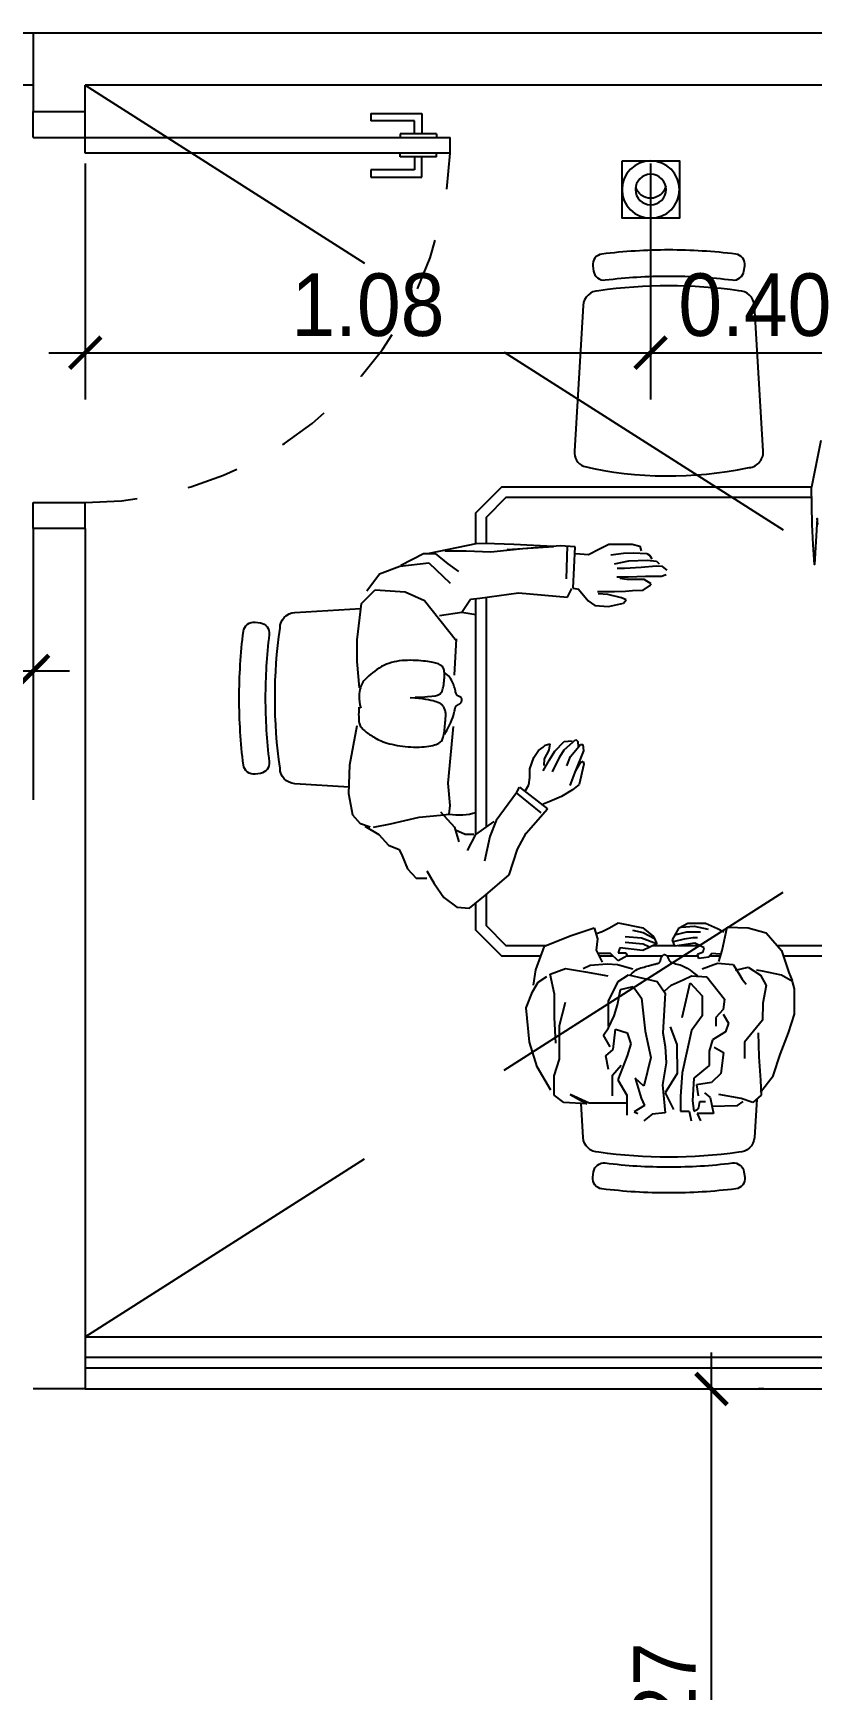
# Model space of a CAD drawing. Header units: millimetres. Extents: x 7034 to 7235, y -465 to -380.
# Drawn here: x 7133.904 to 7135.399, y -429.776 to -426.599 of the extents above; entities that cross this region are included whole.
import ezdxf

# ---------------------------------------------------------------- set-up
doc = ezdxf.new("R2010")
doc.units = ezdxf.units.MM
doc.header["$LTSCALE"] = 0.005
doc.linetypes.add('CONTINUO', pattern=[0])
doc.linetypes.add('DASHED', pattern=[19.05, 12.7, -6.35])
doc.layers.get('0').update_dxf_attribs({"linetype": 'CONTINUO'})
doc.layers.get('DEFPOINTS').update_dxf_attribs({"linetype": 'CONTINUO', "lineweight": 15})
for name, color, linetype in [('- COTAS', 12, 'Continuous'), ('0-LUMINOTEC-TETO', 170, 'Continuous'), ('252', 252, 'Continuous'), ('ARQ-PEITORIAL', 4, 'Continuous'), ('ARQ_ESQUADRIA', 5, 'Continuous'), ('ARQ_JANELAALTA', 150, 'DASHED'), ('ARQ_MOBILIARIO 1', 8, 'Continuous'), ('ARQ_MOBILIARIO 2', 252, 'Continuous'), ('JANELA', 10, 'Continuous')]:
    doc.layers.add(name, color=color, linetype=linetype)
doc.layers.add('0-LAYOUT', color=250, linetype='Continuous', lineweight=25)
doc.styles.add('ARQ', font='arial.ttf', dxfattribs={"width": 0.9})
doc.dimstyles.new('1-50', dxfattribs={"dimtxt": 0.12, "dimasz": 0.06, "dimexe": 0.09, "dimexo": 0.1, "dimgap": 0.03, "dimtad": 1, "dimzin": 0, "dimdsep": 46, "dimtxsty": 'ARQ', "dimblk": 'ARCHTICK', "dimcen": 0, "dimdle": 0.07, "dimclrd": 1, "dimclre": 1, "dimclrt": 7, "dimadec": 0, "dimazin": 0, "dimtm": 1e-09, "dimtfac": 1, "dimtofl": 0, "dimtmove": 2, "dimatfit": 3, "dimldrblk": 'ARCHTICK', "dimfxl": 1, "dimtolj": 1, "dimtzin": 0, "dimlwd": -1, "dimlwe": -1, "dimarcsym": 0})

# ---------------------------------------------------------------- blocks, each defined once
blk = doc.blocks.new('_ArchTick')
at = {"color": 0, "linetype": 'ByBlock', "const_width": 0.15}
blk.add_lwpolyline([(-0.5, -0.5), (0.5, 0.5)], dxfattribs=at)
blk = doc.blocks.new('*D276')
at = {"layer": '- COTAS', "color": 1, "transparency": 16777216}
for p, q in [((7135.2062, -430.5336), (7135.2062, -429.1286)), ((7135.3062, -429.1986), (7135.2962, -429.1986)), ((7135.3062, -430.4636), (7135.2962, -430.4636))]:
    blk.add_line(p, q, dxfattribs=at)
at = {"layer": 'DEFPOINTS', "color": 0, "transparency": 16777216}
for p in [(7135.2062, -429.1986), (7135.2062, -429.1986), (7135.2062, -430.4636)]:
    blk.add_point(p, dxfattribs=at)
at = {"layer": '- COTAS', "color": 1, "transparency": 16777216, "xscale": 0.06, "yscale": 0.06, "zscale": 0.06}
for p, rotation in [((7135.2062, -429.1986), 90), ((7135.2062, -430.4636), 270)]:
    blk.add_blockref('_ArchTick', p, dxfattribs=dict(at, rotation=rotation))
at = {"layer": '- COTAS', "color": 7, "transparency": 16777216, "insert": (7135.116, -429.8311), "char_height": 0.12, "attachment_point": 5, "rotation": 90, "style": 'ARQ'}
blk.add_mtext('\\A1;1.27', dxfattribs=at)
blk = doc.blocks.new('011291')
at = {"linetype": 'Continuous'}
for radius in [5.5, 2.93]:
    blk.add_circle((0, 0), radius, dxfattribs=at)
blk.add_arc((-0.02, -1.29), 2.96, 12.8011, 165.3823, dxfattribs=at)
blk = doc.blocks.new('DICROICA-QUADRADO')
blk.add_lwpolyline([(-0.055, -0.055), (0.055, -0.055), (0.055, 0.055), (-0.055, 0.055)], close=True)
at = {"xscale": 0.01, "yscale": 0.01, "zscale": 0.01}
blk.add_blockref('011291', (0, 0), dxfattribs=at)
blk = doc.blocks.new('*D283')
at = {"layer": '- COTAS', "color": 1, "transparency": 16777216}
for p, q in [((7134.0045, -426.8486), (7134.0045, -427.3015)), ((7135.0892, -426.8486), (7135.0892, -427.3015)), ((7133.9345, -427.2115), (7135.1592, -427.2115))]:
    blk.add_line(p, q, dxfattribs=at)
at = {"layer": 'DEFPOINTS', "color": 0, "transparency": 16777216}
for p in [(7134.0045, -426.7486), (7135.0892, -426.7486), (7135.0892, -427.2115)]:
    blk.add_point(p, dxfattribs=at)
at = {"layer": '- COTAS', "color": 1, "transparency": 16777216, "xscale": 0.06, "yscale": 0.06, "zscale": 0.06, "rotation": 180}
blk.add_blockref('_ArchTick', (7134.0045, -427.2115), dxfattribs=at)
at = {"layer": '- COTAS', "color": 1, "transparency": 16777216, "xscale": 0.06, "yscale": 0.06, "zscale": 0.06}
blk.add_blockref('_ArchTick', (7135.0892, -427.2115), dxfattribs=at)
at = {"layer": '- COTAS', "color": 7, "transparency": 16777216, "insert": (7134.5468, -427.1202), "char_height": 0.12, "attachment_point": 5, "style": 'ARQ'}
blk.add_mtext('\\A1;1.08', dxfattribs=at)
blk = doc.blocks.new('*D284')
at = {"layer": '- COTAS', "color": 1, "transparency": 16777216}
for p, q in [((7135.0892, -426.8486), (7135.0892, -427.3015)), ((7135.4895, -426.9986), (7135.4895, -427.3015)), ((7135.0192, -427.2115), (7135.5595, -427.2115))]:
    blk.add_line(p, q, dxfattribs=at)
at = {"layer": 'DEFPOINTS', "color": 0, "transparency": 16777216}
for p in [(7135.0892, -426.7486), (7135.4895, -426.8986), (7135.4895, -427.2115)]:
    blk.add_point(p, dxfattribs=at)
at = {"layer": '- COTAS', "color": 1, "transparency": 16777216, "xscale": 0.06, "yscale": 0.06, "zscale": 0.06, "rotation": 180}
blk.add_blockref('_ArchTick', (7135.0892, -427.2115), dxfattribs=at)
at = {"layer": '- COTAS', "color": 1, "transparency": 16777216, "xscale": 0.06, "yscale": 0.06, "zscale": 0.06}
blk.add_blockref('_ArchTick', (7135.4895, -427.2115), dxfattribs=at)
at = {"layer": '- COTAS', "color": 7, "transparency": 16777216, "insert": (7135.2893, -427.1202), "char_height": 0.12, "attachment_point": 5, "style": 'ARQ'}
blk.add_mtext('\\A1;0.40', dxfattribs=at)
blk = doc.blocks.new('*D306')
at = {"layer": '- COTAS', "color": 1, "transparency": 16777216}
for p, q in [((7133.4795, -427.6124), (7133.4795, -427.9116)), ((7133.9045, -427.6124), (7133.9045, -427.9116)), ((7133.4095, -427.8216), (7133.9745, -427.8216))]:
    blk.add_line(p, q, dxfattribs=at)
at = {"layer": 'DEFPOINTS', "color": 0, "transparency": 16777216}
for p in [(7133.4795, -427.5124), (7133.9045, -427.5124), (7133.9045, -427.8216)]:
    blk.add_point(p, dxfattribs=at)
at = {"layer": '- COTAS', "color": 1, "transparency": 16777216, "xscale": 0.06, "yscale": 0.06, "zscale": 0.06, "rotation": 180}
blk.add_blockref('_ArchTick', (7133.4795, -427.8216), dxfattribs=at)
at = {"layer": '- COTAS', "color": 1, "transparency": 16777216, "xscale": 0.06, "yscale": 0.06, "zscale": 0.06}
blk.add_blockref('_ArchTick', (7133.9045, -427.8216), dxfattribs=at)
at = {"layer": '- COTAS', "color": 7, "transparency": 16777216, "insert": (7133.692, -427.7303), "char_height": 0.12, "attachment_point": 5, "style": 'ARQ'}
blk.add_mtext('\\A1;0.43', dxfattribs=at)

msp = doc.modelspace()

# ---------------------------------------------------------------- linework, layer by layer
at = {"layer": '0-LAYOUT', "linetype": 'ByBlock'}
for points in [[(7135.1241, -427.0644, -0.030867), (7135.2461, -427.072, 0.408428), (7135.2684, -427.055), (7135.2698, -427.0451, 0.419966), (7135.2525, -427.0224, 0.030916), (7135.1241, -427.0144, 0.030916), (7134.9958, -427.0224, 0.419966), (7134.9785, -427.0451), (7134.9799, -427.055, 0.408428), (7135.0022, -427.072, -0.030867)], [(7134.9899, -427.0927, 0.399285), (7134.9599, -427.1211), (7134.943, -427.4005, 0.305593), (7134.9603, -427.4292, 0.109362), (7135.2753, -427.432, 0.429301), (7135.3053, -427.4005), (7135.2883, -427.1211, 0.399285), (7135.2584, -427.0927, 0.071734)], [(7134.3499, -427.8739, 0.030867), (7134.3575, -427.9959, -0.408428), (7134.3405, -428.0181), (7134.3306, -428.0195, -0.419966), (7134.3079, -428.0022, -0.030916), (7134.2999, -427.8739, -0.030916), (7134.3079, -427.7456, -0.419966), (7134.3306, -427.7283), (7134.3405, -427.7297, -0.408428), (7134.3575, -427.752, 0.030867)], [(7135.1241, -428.7728, 0.030867), (7135.2461, -428.7653, -0.408428), (7135.2684, -428.7823), (7135.2698, -428.7922, -0.419966), (7135.2525, -428.8149, -0.030916), (7135.1241, -428.8228, -0.030916), (7134.9958, -428.8149, -0.419966), (7134.9785, -428.7922), (7134.9799, -428.7823, -0.408428), (7135.0022, -428.7653, 0.030867)]]:
    msp.add_lwpolyline(points, format="xyb", close=True, dxfattribs=at)
for points in [[(7134.7541, -427.5782), (7134.7541, -427.5186), (7134.8041, -427.4686), (7135.3985, -427.4686)], [(7134.7743, -427.5778), (7134.7741, -427.5269), (7134.8124, -427.4886), (7135.3981, -427.4886)], [(7134.7541, -428.135), (7134.7541, -427.6831)], [(7134.7741, -428.121), (7134.7741, -427.6805)], [(7134.8873, -428.3486), (7134.8124, -428.3486), (7134.7741, -428.3103), (7134.7741, -428.2506)], [(7134.8785, -428.3686), (7134.8041, -428.3686), (7134.7541, -428.3186), (7134.7541, -428.2666)], [(7135.1355, -428.3486), (7135.0932, -428.3486)], [(7135.1838, -428.3486), (7135.1421, -428.3486)], [(7135.8877, -428.3486), (7135.3326, -428.3486)], [(7135.1116, -428.3686), (7135.0432, -428.3686)], [(7135.1803, -428.3686), (7135.1209, -428.3686)], [(7135.2234, -428.3686), (7135.2027, -428.3686)], [(7135.8716, -428.3686), (7135.344, -428.3686)]]:
    msp.add_lwpolyline(points, dxfattribs=at)
for points in [[(7134.5106, -428.0444), (7134.4066, -428.0381, -0.399285), (7134.3782, -428.0082, -0.071734), (7134.3782, -427.7397, -0.399285), (7134.4066, -427.7097), (7134.5334, -427.702)], [(7135.2928, -428.643), (7135.2883, -428.7161, -0.399285), (7135.2584, -428.7446, -0.071734), (7134.9899, -428.7446, -0.399285), (7134.9599, -428.7161), (7134.956, -428.6511)]]:
    msp.add_lwpolyline(points, format="xyb", dxfattribs=at)
at = {"layer": '252', "linetype": 'DASHED', "ltscale": 10}
for p, q in [((7134.0045, -429.0986), (7137.7745, -426.6986)), ((7134.0045, -426.6986), (7137.7745, -429.0986))]:
    msp.add_line(p, q, dxfattribs=at)
at = {"layer": 'ARQ-PEITORIAL'}
for p, q in [((7133.9045, -426.5986), (7133.9045, -426.7486)), ((7138.7345, -426.5986), (7133.9045, -426.5986)), ((7137.7745, -426.6986), (7134.0045, -426.6986)), ((7134.0045, -426.7486), (7134.0045, -426.6986)), ((7133.9045, -426.7486), (7134.0045, -426.7486)), ((7133.9045, -427.5486), (7133.9045, -428.0686)), ((7134.0045, -427.5486), (7133.9045, -427.5486)), ((7134.0045, -427.5486), (7134.0045, -429.1986)), ((7134.0045, -429.1986), (7133.9045, -429.1986))]:
    msp.add_line(p, q, dxfattribs=at)
at = {"layer": 'ARQ_ESQUADRIA'}
for p, q in [((7133.9045, -426.5986), (7133.8545, -426.5986)), ((7133.9045, -426.6986), (7133.8545, -426.6986)), ((7133.9045, -426.7986), (7133.9045, -426.7486)), ((7134.0045, -426.7986), (7134.0045, -426.7486)), ((7134.5525, -426.7526), (7134.6505, -426.7526)), ((7134.5525, -426.7526), (7134.5525, -426.7666)), ((7134.5665, -426.7666), (7134.5525, -426.7666)), ((7134.6365, -426.7666), (7134.5665, -426.7666)), ((7134.6365, -426.7916), (7134.6365, -426.7666)), ((7134.6505, -426.7526), (7134.6505, -426.7916)), ((7133.9045, -426.7986), (7134.0045, -426.7986)), ((7134.0045, -426.7986), (7134.7045, -426.7986)), ((7134.0045, -426.8286), (7134.0045, -426.7986)), ((7134.6785, -426.7916), (7134.6085, -426.7916)), ((7134.6085, -426.7916), (7134.6085, -426.7986)), ((7134.6785, -426.7916), (7134.6785, -426.7986)), ((7134.7045, -426.8286), (7134.7045, -426.7986)), ((7134.7045, -426.8286), (7134.0045, -426.8286)), ((7134.6085, -426.8356), (7134.6085, -426.8286)), ((7134.6785, -426.8356), (7134.6085, -426.8356)), ((7134.6365, -426.8356), (7134.6365, -426.8606)), ((7134.6505, -426.8746), (7134.6505, -426.8356)), ((7134.6785, -426.8356), (7134.6785, -426.8286)), ((7134.5525, -426.8606), (7134.5525, -426.8746)), ((7134.5665, -426.8606), (7134.5525, -426.8606)), ((7134.6365, -426.8606), (7134.5665, -426.8606)), ((7134.5525, -426.8746), (7134.6505, -426.8746)), ((7133.9045, -427.4986), (7134.0045, -427.4986)), ((7133.9045, -427.5486), (7133.9045, -427.4986)), ((7134.0045, -427.5486), (7134.0045, -427.4986)), ((7138.4245, -429.1386), (7134.0045, -429.1386)), ((7138.4245, -429.1586), (7134.0045, -429.1586))]:
    msp.add_line(p, q, dxfattribs=at)
at = {"layer": 'ARQ_JANELAALTA'}
msp.add_arc((7134.0045, -426.7979), 0.7007, 270, 357.4911, dxfattribs=at)
at = {"layer": 'ARQ_MOBILIARIO 1', "linetype": 'Continuous'}
msp.add_lwpolyline([(7135.0175, -428.3686), (7134.9904, -428.3686)], dxfattribs=at)
at = {"layer": 'ARQ_MOBILIARIO 2', "linetype": 'Continuous'}
for p, q in [((7135.3985, -427.4687), (7135.4165, -427.379)), ((7134.6103, -427.6187), (7134.6533, -427.5962)), ((7134.6533, -427.5962), (7134.6758, -427.5962)), ((7134.7542, -427.5782), (7134.6645, -427.5962)), ((7134.6758, -427.5962), (7134.7003, -427.6166)), ((7134.7354, -427.592), (7134.6943, -427.5921)), ((7134.7824, -427.5941), (7134.7354, -427.592)), ((7134.844, -427.5878), (7134.7824, -427.5941)), ((7134.9155, -427.5816), (7134.844, -427.5878)), ((7134.9443, -427.5836), (7134.9155, -427.5816)), ((7134.9281, -427.6451), (7134.93, -427.5816)), ((7134.9404, -427.6633), (7134.9443, -427.5836)), ((7134.9449, -427.5968), (7134.9699, -427.5983)), ((7134.9699, -427.5983), (7134.9926, -427.587)), ((7134.9926, -427.587), (7135.0091, -427.5786)), ((7135.0091, -427.5786), (7135.0537, -427.5786)), ((7135.0129, -427.599), (7135.0371, -427.596)), ((7135.0371, -427.596), (7135.056, -427.5952)), ((7135.0537, -427.5786), (7135.0688, -427.5824)), ((7135.056, -427.5952), (7135.0817, -427.5967)), ((7135.0688, -427.5824), (7135.0711, -427.5914)), ((7135.0817, -427.5967), (7135.087, -427.5998)), ((7134.5692, -427.6353), (7134.6083, -427.6208)), ((7134.6083, -427.6208), (7134.6636, -427.6145)), ((7134.6636, -427.6145), (7134.7046, -427.6536)), ((7134.7003, -427.6166), (7134.7209, -427.6311)), ((7135.0198, -427.6164), (7135.0477, -427.6103)), ((7135.0394, -427.6254), (7135.025, -427.6254)), ((7135.0711, -427.6232), (7135.0394, -427.6254)), ((7135.0477, -427.6103), (7135.0824, -427.6096)), ((7135.0999, -427.6209), (7135.0711, -427.6232)), ((7135.0824, -427.6096), (7135.1006, -427.6111)), ((7135.087, -427.5998), (7135.0915, -427.6065)), ((7135.1119, -427.6216), (7135.0999, -427.6209)), ((7135.1006, -427.6111), (7135.1058, -427.6164)), ((7135.121, -427.6284), (7135.1119, -427.6216)), ((7134.5447, -427.6682), (7134.5692, -427.6353)), ((7135.0243, -427.6413), (7135.0462, -427.6413)), ((7135.0439, -427.6466), (7135.0303, -427.6444)), ((7135.0621, -427.6466), (7135.0439, -427.6466)), ((7135.0462, -427.6413), (7135.0794, -427.6398)), ((7135.0772, -427.6466), (7135.0621, -427.6466)), ((7135.0749, -427.667), (7135.087, -427.6587)), ((7135.0901, -427.6548), (7135.0772, -427.6466)), ((7135.0794, -427.6398), (7135.1104, -427.6397)), ((7135.087, -427.6587), (7135.0901, -427.6548)), ((7135.1104, -427.6397), (7135.1194, -427.6368)), ((7134.5263, -427.7622), (7134.5345, -427.6927)), ((7134.5345, -427.6927), (7134.561, -427.6661)), ((7134.561, -427.6661), (7134.6185, -427.6698)), ((7134.6185, -427.6698), (7134.6553, -427.6864)), ((7134.6553, -427.6864), (7134.7169, -427.7641)), ((7134.7272, -427.7088), (7134.7434, -427.6843)), ((7134.7434, -427.6843), (7134.7619, -427.6822)), ((7134.7619, -427.6822), (7134.8358, -427.6718)), ((7134.8358, -427.6718), (7134.9301, -427.68)), ((7134.9301, -427.68), (7134.9381, -427.6638)), ((7134.9404, -427.6633), (7134.951, -427.6648)), ((7134.951, -427.6648), (7134.9692, -427.6874)), ((7134.9692, -427.6874), (7134.982, -427.6965)), ((7134.9873, -427.6693), (7135.0198, -427.6693)), ((7135.0069, -427.6754), (7134.9888, -427.6739)), ((7135.0334, -427.6814), (7135.0069, -427.6754)), ((7135.0085, -427.698), (7135.0372, -427.692)), ((7135.0198, -427.6693), (7135.0409, -427.6685)), ((7135.0424, -427.6851), (7135.0334, -427.6814)), ((7135.0372, -427.692), (7135.0424, -427.6851)), ((7135.0409, -427.6685), (7135.0545, -427.6677)), ((7135.0545, -427.6677), (7135.0749, -427.667)), ((7134.6841, -427.7151), (7134.7272, -427.7088)), ((7134.7272, -427.7088), (7134.7541, -427.7133)), ((7134.982, -427.6965), (7135.0085, -427.698)), ((7134.5263, -427.8033), (7134.5263, -427.7622)), ((7134.713, -427.8298), (7134.7169, -427.7603)), ((7134.5306, -427.8544), (7134.5263, -427.8033)), ((7134.564, -427.8191), (7134.5598, -427.822)), ((7134.5683, -427.8162), (7134.564, -427.8191)), ((7134.5729, -427.8135), (7134.5683, -427.8162)), ((7134.5775, -427.8111), (7134.5729, -427.8135)), ((7134.5822, -427.809), (7134.5775, -427.8111)), ((7134.5871, -427.8072), (7134.5822, -427.809)), ((7134.592, -427.8057), (7134.5871, -427.8072)), ((7134.5969, -427.8044), (7134.592, -427.8057)), ((7134.602, -427.8034), (7134.5969, -427.8044)), ((7134.6071, -427.8026), (7134.602, -427.8034)), ((7134.6123, -427.802), (7134.6071, -427.8026)), ((7134.6175, -427.8016), (7134.6123, -427.802)), ((7134.6228, -427.8014), (7134.6175, -427.8016)), ((7134.6282, -427.8013), (7134.6228, -427.8014)), ((7134.6335, -427.8014), (7134.6282, -427.8013)), ((7134.6387, -427.8016), (7134.6335, -427.8014)), ((7134.6437, -427.8019), (7134.6387, -427.8016)), ((7134.6486, -427.8022), (7134.6437, -427.8019)), ((7134.6532, -427.8027), (7134.6486, -427.8022)), ((7134.6576, -427.8031), (7134.6532, -427.8027)), ((7134.6616, -427.8036), (7134.6576, -427.8031)), ((7134.6653, -427.8042), (7134.6616, -427.8036)), ((7134.6687, -427.8048), (7134.6653, -427.8042)), ((7134.6719, -427.8054), (7134.6687, -427.8048)), ((7134.6747, -427.8061), (7134.6719, -427.8054)), ((7134.6774, -427.8068), (7134.6747, -427.8061)), ((7134.6798, -427.8076), (7134.6774, -427.8068)), ((7134.682, -427.8084), (7134.6798, -427.8076)), ((7134.6841, -427.8093), (7134.682, -427.8084)), ((7134.6859, -427.8104), (7134.6841, -427.8093)), ((7134.6876, -427.8115), (7134.6859, -427.8104)), ((7134.689, -427.8128), (7134.6876, -427.8115)), ((7134.6903, -427.8144), (7134.689, -427.8128)), ((7134.6914, -427.8161), (7134.6903, -427.8144)), ((7134.6923, -427.8181), (7134.6914, -427.8161)), ((7134.6929, -427.8203), (7134.6923, -427.8181)), ((7134.6934, -427.8229), (7134.6929, -427.8203)), ((7134.5335, -427.8511), (7134.5325, -427.8542)), ((7134.5346, -427.8483), (7134.5335, -427.8511)), ((7134.5358, -427.8458), (7134.5346, -427.8483)), ((7134.5373, -427.8434), (7134.5358, -427.8458)), ((7134.539, -427.841), (7134.5373, -427.8434)), ((7134.541, -427.8387), (7134.539, -427.841)), ((7134.5433, -427.8363), (7134.541, -427.8387)), ((7134.5459, -427.8337), (7134.5433, -427.8363)), ((7134.5489, -427.831), (7134.5459, -427.8337)), ((7134.5522, -427.8281), (7134.5489, -427.831)), ((7134.5559, -427.8251), (7134.5522, -427.8281)), ((7134.5598, -427.822), (7134.5559, -427.8251)), ((7134.6908, -427.8557), (7134.6913, -427.8532)), ((7134.6913, -427.8532), (7134.6918, -427.8506)), ((7134.6918, -427.8506), (7134.6922, -427.8477)), ((7134.6922, -427.8477), (7134.6926, -427.8447)), ((7134.6926, -427.8447), (7134.6929, -427.8416)), ((7134.6929, -427.8416), (7134.6933, -427.8384)), ((7134.6933, -427.8384), (7134.6935, -427.8351)), ((7134.6936, -427.8257), (7134.6934, -427.8229)), ((7134.6935, -427.8351), (7134.6937, -427.8319)), ((7134.6937, -427.8287), (7134.6936, -427.8257)), ((7134.6937, -427.8319), (7134.6937, -427.8287)), ((7134.6985, -427.8288), (7134.6952, -427.8263)), ((7134.7013, -427.8313), (7134.6985, -427.8288)), ((7134.7036, -427.8339), (7134.7013, -427.8313)), ((7134.7056, -427.8365), (7134.7036, -427.8339)), ((7134.7072, -427.8391), (7134.7056, -427.8365)), ((7134.7086, -427.8418), (7134.7072, -427.8391)), ((7134.7098, -427.8444), (7134.7086, -427.8418)), ((7134.7108, -427.8471), (7134.7098, -427.8444)), ((7134.7117, -427.8497), (7134.7108, -427.8471)), ((7134.7125, -427.8524), (7134.7117, -427.8497)), ((7134.7133, -427.8549), (7134.7125, -427.8524)), ((7134.5303, -427.8657), (7134.5301, -427.8703)), ((7134.5301, -427.8703), (7134.5301, -427.8753)), ((7134.5301, -427.8753), (7134.5306, -427.8808)), ((7134.5308, -427.8615), (7134.5303, -427.8657)), ((7134.5306, -427.8808), (7134.5316, -427.8867)), ((7134.5316, -427.8576), (7134.5308, -427.8615)), ((7134.5325, -427.8542), (7134.5316, -427.8576)), ((7134.6369, -427.8737), (7134.6279, -427.873)), ((7134.6448, -427.8745), (7134.6369, -427.8737)), ((7134.6374, -427.8723), (7134.6508, -427.8717)), ((7134.6518, -427.8754), (7134.6448, -427.8745)), ((7134.6508, -427.8717), (7134.6613, -427.871)), ((7134.6579, -427.8764), (7134.6518, -427.8754)), ((7134.6632, -427.8774), (7134.6579, -427.8764)), ((7134.6613, -427.871), (7134.6695, -427.8702)), ((7134.6678, -427.8784), (7134.6632, -427.8774)), ((7134.6718, -427.8793), (7134.6678, -427.8784)), ((7134.6695, -427.8702), (7134.6756, -427.8693)), ((7134.6752, -427.8803), (7134.6718, -427.8793)), ((7134.6781, -427.8812), (7134.6752, -427.8803)), ((7134.6756, -427.8693), (7134.6801, -427.8682)), ((7134.6807, -427.8821), (7134.6781, -427.8812)), ((7134.6801, -427.8682), (7134.6832, -427.867)), ((7134.6828, -427.8829), (7134.6807, -427.8821)), ((7134.6846, -427.8837), (7134.6828, -427.8829)), ((7134.6832, -427.867), (7134.6853, -427.8656)), ((7134.6862, -427.8846), (7134.6846, -427.8837)), ((7134.6853, -427.8656), (7134.6869, -427.864)), ((7134.6876, -427.8855), (7134.6862, -427.8846)), ((7134.6869, -427.864), (7134.6882, -427.8622)), ((7134.6882, -427.8622), (7134.6892, -427.8602)), ((7134.6892, -427.8602), (7134.6901, -427.8581)), ((7134.6901, -427.8581), (7134.6908, -427.8557)), ((7134.714, -427.8573), (7134.7133, -427.8549)), ((7134.7146, -427.8596), (7134.714, -427.8573)), ((7134.7152, -427.8617), (7134.7146, -427.8596)), ((7134.7157, -427.8635), (7134.7152, -427.8617)), ((7134.7163, -427.8651), (7134.7157, -427.8635)), ((7134.7167, -427.8664), (7134.7163, -427.8651)), ((7134.7172, -427.8674), (7134.7167, -427.8664)), ((7134.7177, -427.8682), (7134.7172, -427.8674)), ((7134.7182, -427.8688), (7134.7177, -427.8682)), ((7134.7187, -427.8692), (7134.7182, -427.8688)), ((7134.7193, -427.8696), (7134.7187, -427.8692)), ((7134.7199, -427.8699), (7134.7193, -427.8696)), ((7134.7206, -427.8701), (7134.7199, -427.8699)), ((7134.7214, -427.8704), (7134.7206, -427.8701)), ((7134.7209, -427.8856), (7134.7217, -427.8852)), ((7134.7222, -427.8708), (7134.7214, -427.8704)), ((7134.7217, -427.8852), (7134.7224, -427.8848)), ((7134.7231, -427.8711), (7134.7222, -427.8708)), ((7134.7224, -427.8848), (7134.7232, -427.8844)), ((7134.7239, -427.8716), (7134.7231, -427.8711)), ((7134.7232, -427.8844), (7134.7239, -427.8839)), ((7134.7247, -427.8721), (7134.7239, -427.8716)), ((7134.7239, -427.8839), (7134.7246, -427.8834)), ((7134.7246, -427.8834), (7134.7253, -427.8827)), ((7134.7255, -427.8727), (7134.7247, -427.8721)), ((7134.7253, -427.8827), (7134.7259, -427.882)), ((7134.7261, -427.8734), (7134.7255, -427.8727)), ((7134.7259, -427.882), (7134.7263, -427.8811)), ((7134.7266, -427.8742), (7134.7261, -427.8734)), ((7134.7263, -427.8811), (7134.7267, -427.8802)), ((7134.727, -427.875), (7134.7266, -427.8742)), ((7134.7267, -427.8802), (7134.727, -427.8792)), ((7134.7272, -427.876), (7134.727, -427.875)), ((7134.727, -427.8792), (7134.7272, -427.8781)), ((7134.7273, -427.8771), (7134.7272, -427.876)), ((7134.7272, -427.8781), (7134.7273, -427.8771)), ((7134.5291, -427.9011), (7134.529, -427.9053)), ((7134.529, -427.9053), (7134.5291, -427.9091)), ((7134.5291, -427.8914), (7134.5291, -427.8965)), ((7134.5291, -427.8965), (7134.5291, -427.9011)), ((7134.5291, -427.9091), (7134.5292, -427.9126)), ((7134.5292, -427.9126), (7134.5293, -427.9157)), ((7134.5293, -427.9157), (7134.5296, -427.9185)), ((7134.5316, -427.8867), (7134.5331, -427.8931)), ((7134.6888, -427.8865), (7134.6876, -427.8855)), ((7134.6898, -427.8875), (7134.6888, -427.8865)), ((7134.6908, -427.8887), (7134.6898, -427.8875)), ((7134.6918, -427.8899), (7134.6908, -427.8887)), ((7134.6926, -427.8913), (7134.6918, -427.8899)), ((7134.6934, -427.8927), (7134.6926, -427.8913)), ((7134.6941, -427.8942), (7134.6934, -427.8927)), ((7134.6947, -427.8958), (7134.6941, -427.8942)), ((7134.6952, -427.8974), (7134.6947, -427.8958)), ((7134.6956, -427.8991), (7134.6952, -427.8974)), ((7134.6953, -427.92), (7134.6956, -427.9169)), ((7134.6959, -427.9009), (7134.6956, -427.8991)), ((7134.6956, -427.9169), (7134.6958, -427.914)), ((7134.6958, -427.914), (7134.696, -427.9114)), ((7134.6961, -427.9027), (7134.6959, -427.9009)), ((7134.696, -427.9114), (7134.6961, -427.909)), ((7134.6962, -427.9047), (7134.6961, -427.9027)), ((7134.6961, -427.909), (7134.6962, -427.9067)), ((7134.6962, -427.9067), (7134.6962, -427.9047)), ((7134.7057, -427.9209), (7134.708, -427.9155)), ((7134.708, -427.9155), (7134.7097, -427.911)), ((7134.7097, -427.911), (7134.7109, -427.9071)), ((7134.7109, -427.9071), (7134.7118, -427.9039)), ((7134.7118, -427.9039), (7134.7124, -427.9011)), ((7134.7124, -427.9011), (7134.7129, -427.8988)), ((7134.7129, -427.8988), (7134.7133, -427.8968)), ((7134.7133, -427.8968), (7134.7137, -427.8952)), ((7134.7137, -427.8952), (7134.7141, -427.8938)), ((7134.7141, -427.8938), (7134.7144, -427.8926)), ((7134.7144, -427.8926), (7134.7148, -427.8917)), ((7134.7148, -427.8917), (7134.7151, -427.8908)), ((7134.7151, -427.8908), (7134.7155, -427.8901)), ((7134.7155, -427.8901), (7134.7159, -427.8894)), ((7134.7159, -427.8894), (7134.7164, -427.8888)), ((7134.7164, -427.8888), (7134.7169, -427.8883)), ((7134.7169, -427.8883), (7134.7175, -427.8877)), ((7134.7175, -427.8877), (7134.7181, -427.8872)), ((7134.7181, -427.8872), (7134.7187, -427.8868)), ((7134.7187, -427.8868), (7134.7194, -427.8864)), ((7134.7194, -427.8864), (7134.7201, -427.886)), ((7134.7201, -427.886), (7134.7209, -427.8856)), ((7134.5121, -428.002), (7134.5264, -427.9263)), ((7134.5296, -427.9185), (7134.53, -427.921)), ((7134.53, -427.921), (7134.5306, -427.9232)), ((7134.5306, -427.9232), (7134.5313, -427.9252)), ((7134.5313, -427.9252), (7134.5321, -427.9271)), ((7134.5321, -427.9271), (7134.5331, -427.9287)), ((7134.5331, -427.9287), (7134.5342, -427.9303)), ((7134.5342, -427.9303), (7134.5355, -427.9317)), ((7134.5355, -427.9317), (7134.5369, -427.9331)), ((7134.5369, -427.9331), (7134.5384, -427.9346)), ((7134.5384, -427.9346), (7134.5401, -427.936)), ((7134.5401, -427.936), (7134.5418, -427.9375)), ((7134.5418, -427.9375), (7134.5437, -427.939)), ((7134.5437, -427.939), (7134.5457, -427.9405)), ((7134.5457, -427.9405), (7134.5478, -427.942)), ((7134.5478, -427.942), (7134.55, -427.9436)), ((7134.55, -427.9436), (7134.5523, -427.9451)), ((7134.5523, -427.9451), (7134.5547, -427.9467)), ((7134.5547, -427.9467), (7134.5573, -427.9483)), ((7134.5573, -427.9483), (7134.5599, -427.9499)), ((7134.6908, -427.9508), (7134.6914, -427.9486)), ((7134.6914, -427.9486), (7134.692, -427.9461)), ((7134.692, -427.9461), (7134.6925, -427.9434)), ((7134.6925, -427.9434), (7134.693, -427.9404)), ((7134.693, -427.9404), (7134.6935, -427.9371)), ((7134.6935, -427.9371), (7134.6939, -427.9338)), ((7134.6935, -427.9428), (7134.6986, -427.9344)), ((7134.6939, -427.9338), (7134.6943, -427.9303)), ((7134.6943, -427.9303), (7134.6947, -427.9268)), ((7134.6947, -427.9268), (7134.695, -427.9233)), ((7134.695, -427.9233), (7134.6953, -427.92)), ((7134.6986, -427.9344), (7134.7026, -427.9271)), ((7134.7006, -428.0367), (7134.7108, -427.9282)), ((7134.7026, -427.9271), (7134.7057, -427.9209)), ((7134.5599, -427.9499), (7134.5627, -427.9514)), ((7134.5627, -427.9514), (7134.5657, -427.953)), ((7134.5657, -427.953), (7134.5688, -427.9545)), ((7134.5688, -427.9545), (7134.5722, -427.9559)), ((7134.5722, -427.9559), (7134.5758, -427.9574)), ((7134.5758, -427.9574), (7134.5797, -427.9587)), ((7134.5797, -427.9587), (7134.5838, -427.96)), ((7134.5838, -427.96), (7134.5882, -427.9613)), ((7134.5882, -427.9613), (7134.5928, -427.9624)), ((7134.5928, -427.9624), (7134.5977, -427.9635)), ((7134.5977, -427.9635), (7134.6027, -427.9644)), ((7134.6027, -427.9644), (7134.6078, -427.9653)), ((7134.6078, -427.9653), (7134.613, -427.966)), ((7134.613, -427.966), (7134.6184, -427.9666)), ((7134.6184, -427.9666), (7134.6238, -427.9671)), ((7134.6238, -427.9671), (7134.6292, -427.9674)), ((7134.6292, -427.9674), (7134.6346, -427.9676)), ((7134.6346, -427.9676), (7134.6399, -427.9677)), ((7134.6399, -427.9677), (7134.6451, -427.9676)), ((7134.6451, -427.9676), (7134.6501, -427.9674)), ((7134.6501, -427.9674), (7134.6549, -427.9671)), ((7134.6549, -427.9671), (7134.6595, -427.9667)), ((7134.6595, -427.9667), (7134.6637, -427.9661)), ((7134.6637, -427.9661), (7134.6676, -427.9654)), ((7134.6676, -427.9654), (7134.6713, -427.9646)), ((7134.6713, -427.9646), (7134.6746, -427.9637)), ((7134.6746, -427.9637), (7134.6776, -427.9627)), ((7134.6776, -427.9627), (7134.6802, -427.9616)), ((7134.6802, -427.9616), (7134.6826, -427.9604)), ((7134.6826, -427.9604), (7134.6846, -427.9591)), ((7134.6846, -427.9591), (7134.6863, -427.9577)), ((7134.6863, -427.9577), (7134.6878, -427.9562)), ((7134.6878, -427.9562), (7134.689, -427.9546)), ((7134.689, -427.9546), (7134.6899, -427.9528)), ((7134.6899, -427.9528), (7134.6908, -427.9508)), ((7134.8653, -427.9874), (7134.8742, -427.9741)), ((7134.8742, -427.9741), (7134.8831, -427.9682)), ((7134.8831, -427.9682), (7134.8868, -427.9638)), ((7134.8942, -427.9734), (7134.8853, -427.9904)), ((7134.8868, -427.9638), (7134.8957, -427.9615)), ((7134.8957, -427.9615), (7134.8942, -427.9734)), ((7134.895, -427.9919), (7134.9053, -427.9756)), ((7134.9053, -427.9756), (7134.9231, -427.957)), ((7134.9149, -427.9867), (7134.9231, -427.9727)), ((7134.9231, -427.9727), (7134.946, -427.9533)), ((7134.9231, -427.957), (7134.9387, -427.9556)), ((7134.9357, -427.9859), (7134.9549, -427.9629)), ((7134.9608, -427.9748), (7134.9431, -428.0178)), ((7134.946, -427.9533), (7134.9497, -427.957)), ((7134.9497, -427.957), (7134.9505, -427.9667)), ((7134.9549, -427.9629), (7134.9593, -427.9629)), ((7134.9593, -427.9629), (7134.9608, -427.9748)), ((7134.5102, -428.0576), (7134.5121, -428.002)), ((7134.8572, -428.0097), (7134.8653, -427.9874)), ((7134.8572, -428.026), (7134.8572, -428.0097)), ((7134.8831, -428.0134), (7134.895, -427.9919)), ((7134.8853, -427.9904), (7134.8846, -428.003)), ((7134.9009, -428.0149), (7134.9149, -427.9867)), ((7134.9283, -428.0037), (7134.9357, -427.9859)), ((7134.946, -428.0126), (7134.9549, -427.9971)), ((7134.9609, -428.0008), (7134.952, -428.0393)), ((7134.9549, -427.9971), (7134.9601, -427.9948)), ((7134.9601, -427.9948), (7134.9609, -428.0008)), ((7134.7049, -428.0799), (7134.7006, -428.0367)), ((7134.8491, -428.0512), (7134.8557, -428.0401)), ((7134.8557, -428.0401), (7134.8572, -428.026)), ((7134.935, -428.0415), (7134.946, -428.0126)), ((7134.952, -428.0393), (7134.9394, -428.0496)), ((7134.5182, -428.0983), (7134.5102, -428.0576)), ((7134.8321, -428.0555), (7134.793, -428.1085)), ((7134.832, -428.0553), (7134.838, -428.0449)), ((7134.879, -428.094), (7134.832, -428.0553)), ((7134.838, -428.0449), (7134.8913, -428.086)), ((7134.8957, -428.0719), (7134.8832, -428.0771)), ((7134.918, -428.0622), (7134.8957, -428.0719)), ((7134.9394, -428.0496), (7134.918, -428.0622)), ((7134.5327, -428.1149), (7134.5182, -428.0983)), ((7134.59, -428.1149), (7134.6453, -428.1024)), ((7134.6453, -428.1024), (7134.6864, -428.0982)), ((7134.6864, -428.092), (7134.7132, -428.121)), ((7134.6864, -428.0982), (7134.7029, -428.0962)), ((7134.7029, -428.0962), (7134.7049, -428.0799)), ((7134.8503, -428.133), (7134.8913, -428.086)), ((7134.551, -428.1211), (7134.5327, -428.1149)), ((7134.541, -428.1191), (7134.5675, -428.1353)), ((7134.5573, -428.1211), (7134.59, -428.1149)), ((7134.5675, -428.1353), (7134.5861, -428.1557)), ((7134.7132, -428.121), (7134.7212, -428.1497)), ((7134.7334, -428.1352), (7134.7152, -428.1269)), ((7134.75, -428.1352), (7134.7334, -428.1352)), ((7134.7377, -428.1659), (7134.754, -428.1352)), ((7134.754, -428.1352), (7134.789, -428.1106)), ((7134.7807, -428.1393), (7134.7705, -428.1863)), ((7134.793, -428.1085), (7134.7807, -428.1393)), ((7134.834, -428.1638), (7134.8503, -428.133)), ((7134.5861, -428.1557), (7134.6066, -428.1639)), ((7134.6066, -428.1639), (7134.6126, -428.1764)), ((7134.8176, -428.2129), (7134.834, -428.1638)), ((7134.6126, -428.1764), (7134.6229, -428.2009)), ((7134.6229, -428.2009), (7134.6394, -428.2192)), ((7134.6394, -428.2192), (7134.6599, -428.2192)), ((7134.6599, -428.205), (7134.6742, -428.2295)), ((7134.6742, -428.2295), (7134.6927, -428.2561)), ((7134.7725, -428.2519), (7134.8176, -428.2129)), ((7134.6927, -428.2561), (7134.7173, -428.2744)), ((7134.7418, -428.2765), (7134.7725, -428.2519)), ((7134.7173, -428.2744), (7134.7418, -428.2765)), ((7134.8855, -428.3493), (7134.935, -428.3295)), ((7134.935, -428.3295), (7134.9809, -428.3142)), ((7134.9809, -428.3142), (7134.9873, -428.3355)), ((7134.9855, -428.3249), (7134.9965, -428.3215)), ((7134.9965, -428.3215), (7135.0103, -428.3142)), ((7135.0103, -428.3142), (7135.0268, -428.305)), ((7135.0268, -428.305), (7135.0745, -428.3143)), ((7135.0545, -428.3191), (7135.0747, -428.3233)), ((7135.0745, -428.3143), (7135.0946, -428.3309)), ((7135.0747, -428.3233), (7135.0965, -428.3347)), ((7135.1313, -428.3376), (7135.1442, -428.3144)), ((7135.138, -428.327), (7135.1587, -428.3223)), ((7135.1442, -428.3144), (7135.1607, -428.3051)), ((7135.1484, -428.313), (7135.1728, -428.311)), ((7135.1587, -428.3223), (7135.1852, -428.3223)), ((7135.1607, -428.3051), (7135.1947, -428.3051)), ((7135.1728, -428.311), (7135.1998, -428.3166)), ((7135.1947, -428.3051), (7135.2176, -428.3157)), ((7135.2176, -428.3157), (7135.2295, -428.3217)), ((7135.2267, -428.3576), (7135.2359, -428.3131)), ((7135.2359, -428.3131), (7135.2763, -428.3145)), ((7135.2763, -428.3145), (7135.3112, -428.3238)), ((7135.3112, -428.3238), (7135.3405, -428.3577)), ((7134.8689, -428.3952), (7134.8855, -428.3493)), ((7134.9873, -428.3355), (7134.9845, -428.3574)), ((7134.9845, -428.3574), (7134.9964, -428.38)), ((7135.0304, -428.3528), (7135.0267, -428.3621)), ((7135.0744, -428.3575), (7135.0304, -428.3528)), ((7135.0405, -428.3311), (7135.0716, -428.3337)), ((7135.0405, -428.3419), (7135.0747, -428.3451)), ((7135.0716, -428.3337), (7135.1006, -428.3441)), ((7135.1011, -428.3449), (7135.0744, -428.3575)), ((7135.0747, -428.3451), (7135.0856, -428.3503)), ((7135.0946, -428.3309), (7135.1011, -428.3449)), ((7135.1359, -428.3496), (7135.1313, -428.3376)), ((7135.1333, -428.3405), (7135.1541, -428.3353)), ((7135.1744, -428.3436), (7135.1359, -428.3496)), ((7135.1541, -428.3353), (7135.1702, -428.3327)), ((7135.1702, -428.3327), (7135.1795, -428.3327)), ((7135.1919, -428.3529), (7135.1744, -428.3436)), ((7135.179, -428.3649), (7135.19, -428.3602)), ((7135.19, -428.3602), (7135.1919, -428.3529)), ((7135.2203, -428.3789), (7135.2267, -428.3576)), ((7135.3405, -428.3577), (7135.3542, -428.4003)), ((7134.8964, -428.4032), (7134.9258, -428.3926)), ((7134.9258, -428.3926), (7134.9643, -428.3986)), ((7134.9597, -428.3926), (7134.9735, -428.386)), ((7134.9735, -428.386), (7135.0056, -428.3833)), ((7135.012, -428.3634), (7134.9891, -428.3634)), ((7135.0056, -428.3833), (7135.0258, -428.3847)), ((7135.0267, -428.3774), (7135.012, -428.3634)), ((7135.0258, -428.3847), (7135.0551, -428.3927)), ((7135.0267, -428.3621), (7135.0414, -428.3621)), ((7135.0442, -428.3681), (7135.0267, -428.3774)), ((7135.0414, -428.3621), (7135.0442, -428.3681)), ((7135.0641, -428.3939), (7135.0674, -428.3925)), ((7135.0674, -428.3925), (7135.0706, -428.3913)), ((7135.0706, -428.3913), (7135.0737, -428.3904)), ((7135.0737, -428.3904), (7135.0767, -428.3895)), ((7135.0767, -428.3895), (7135.0796, -428.3887)), ((7135.0796, -428.3887), (7135.0823, -428.388)), ((7135.0823, -428.388), (7135.0849, -428.3872)), ((7135.0849, -428.3872), (7135.0874, -428.3865)), ((7135.0874, -428.3865), (7135.0897, -428.3859)), ((7135.0897, -428.3859), (7135.0919, -428.3852)), ((7135.0919, -428.3852), (7135.094, -428.3847)), ((7135.094, -428.3847), (7135.096, -428.3842)), ((7135.096, -428.3842), (7135.0978, -428.3838)), ((7135.0978, -428.3838), (7135.0995, -428.3834)), ((7135.0995, -428.3834), (7135.101, -428.383)), ((7135.101, -428.383), (7135.1025, -428.3827)), ((7135.1025, -428.3827), (7135.1037, -428.3823)), ((7135.1037, -428.3823), (7135.1048, -428.3819)), ((7135.1048, -428.3819), (7135.1058, -428.3814)), ((7135.1058, -428.3814), (7135.1065, -428.3808)), ((7135.1065, -428.3808), (7135.1071, -428.38)), ((7135.1071, -428.38), (7135.1076, -428.3792)), ((7135.1076, -428.3792), (7135.108, -428.3783)), ((7135.108, -428.3783), (7135.1083, -428.3773)), ((7135.1083, -428.3773), (7135.1085, -428.3762)), ((7135.1085, -428.3762), (7135.1088, -428.3751)), ((7135.1088, -428.3751), (7135.1091, -428.374)), ((7135.1091, -428.374), (7135.1094, -428.3728)), ((7135.1094, -428.3728), (7135.1099, -428.3716)), ((7135.1099, -428.3716), (7135.1104, -428.3705)), ((7135.1104, -428.3705), (7135.111, -428.3694)), ((7135.111, -428.3694), (7135.1117, -428.3684)), ((7135.1117, -428.3684), (7135.1125, -428.3676)), ((7135.1125, -428.3676), (7135.1133, -428.3668)), ((7135.1133, -428.3668), (7135.1141, -428.3662)), ((7135.1141, -428.3662), (7135.1149, -428.3658)), ((7135.1149, -428.3658), (7135.1158, -428.3656)), ((7135.1158, -428.3656), (7135.1167, -428.3657)), ((7135.1167, -428.3657), (7135.1175, -428.3659)), ((7135.1175, -428.3659), (7135.1184, -428.3662)), ((7135.1184, -428.3662), (7135.1192, -428.3668)), ((7135.1192, -428.3668), (7135.1199, -428.3674)), ((7135.1199, -428.3674), (7135.1206, -428.3682)), ((7135.1206, -428.3682), (7135.1212, -428.3692)), ((7135.1212, -428.3692), (7135.1217, -428.3702)), ((7135.1217, -428.3702), (7135.1222, -428.3712)), ((7135.1222, -428.3712), (7135.1227, -428.3723)), ((7135.1227, -428.3723), (7135.1231, -428.3735)), ((7135.1231, -428.3735), (7135.1236, -428.3746)), ((7135.1236, -428.3746), (7135.1242, -428.3757)), ((7135.1242, -428.3757), (7135.1249, -428.3768)), ((7135.1249, -428.3768), (7135.1256, -428.3778)), ((7135.1256, -428.3778), (7135.1266, -428.3787)), ((7135.1266, -428.3787), (7135.1277, -428.3795)), ((7135.1277, -428.3795), (7135.129, -428.3803)), ((7135.129, -428.3803), (7135.1306, -428.381)), ((7135.1306, -428.381), (7135.1324, -428.3817)), ((7135.1324, -428.3817), (7135.1345, -428.3824)), ((7135.1345, -428.3824), (7135.1369, -428.3831)), ((7135.1369, -428.3831), (7135.1396, -428.3838)), ((7135.1396, -428.3838), (7135.1427, -428.3846)), ((7135.1427, -428.3846), (7135.1462, -428.3856)), ((7135.1462, -428.3856), (7135.1502, -428.387)), ((7135.1502, -428.387), (7135.1546, -428.389)), ((7135.1546, -428.389), (7135.1597, -428.3918)), ((7135.1597, -428.3918), (7135.1654, -428.3956)), ((7135.1818, -428.3729), (7135.179, -428.3649)), ((7135.201, -428.3709), (7135.1818, -428.3729)), ((7135.1882, -428.3928), (7135.2175, -428.3822)), ((7135.2065, -428.3636), (7135.201, -428.3709)), ((7135.2221, -428.3649), (7135.2065, -428.3636)), ((7135.2175, -428.3822), (7135.2478, -428.3849)), ((7135.2478, -428.3849), (7135.2588, -428.4022)), ((7135.2524, -428.3955), (7135.2762, -428.3896)), ((7135.2762, -428.3896), (7135.3001, -428.4049)), ((7134.8624, -428.437), (7134.8735, -428.4184)), ((7134.8643, -428.4244), (7134.8689, -428.3952)), ((7134.8735, -428.4184), (7134.89, -428.4078)), ((7134.9046, -428.4417), (7134.8964, -428.4032)), ((7134.9643, -428.3986), (7135.0074, -428.4066)), ((7135.0083, -428.4551), (7135.0267, -428.4172)), ((7135.0267, -428.4172), (7135.0469, -428.4046)), ((7135.0469, -428.4046), (7135.1019, -428.4173)), ((7135.0505, -428.4046), (7135.054, -428.401)), ((7135.054, -428.401), (7135.0574, -428.3981)), ((7135.0574, -428.3981), (7135.0608, -428.3958)), ((7135.0608, -428.3958), (7135.0641, -428.3939)), ((7135.1019, -428.4173), (7135.1175, -428.4399)), ((7135.1166, -428.4353), (7135.1285, -428.4246)), ((7135.1285, -428.4246), (7135.1515, -428.414)), ((7135.1496, -428.4865), (7135.1652, -428.42)), ((7135.1515, -428.414), (7135.168, -428.4067)), ((7135.1652, -428.42), (7135.1881, -428.4446)), ((7135.1654, -428.3956), (7135.1718, -428.4005)), ((7135.168, -428.4067), (7135.1973, -428.4081)), ((7135.1718, -428.4005), (7135.179, -428.4067)), ((7135.1973, -428.4081), (7135.2312, -428.4513)), ((7135.2588, -428.4022), (7135.2652, -428.4128)), ((7135.2652, -428.4128), (7135.2725, -428.4221)), ((7135.3038, -428.3976), (7135.2927, -428.3955)), ((7135.3001, -428.4049), (7135.3111, -428.4248)), ((7135.3404, -428.4049), (7135.3038, -428.3976)), ((7135.3111, -428.4248), (7135.3046, -428.4587)), ((7135.3615, -428.4175), (7135.3404, -428.4049)), ((7135.3542, -428.4003), (7135.3606, -428.4155)), ((7135.3652, -428.4315), (7135.3615, -428.4175)), ((7134.8505, -428.4676), (7134.8624, -428.437)), ((7134.9046, -428.4862), (7134.9046, -428.4417)), ((7134.9147, -428.5015), (7134.9257, -428.457)), ((7135.0083, -428.5029), (7135.0083, -428.4551)), ((7135.0257, -428.4618), (7135.0313, -428.4325)), ((7135.0313, -428.4325), (7135.056, -428.4266)), ((7135.056, -428.4266), (7135.0716, -428.4492)), ((7135.0716, -428.4492), (7135.0789, -428.5123)), ((7135.1175, -428.4399), (7135.1128, -428.5157)), ((7135.1881, -428.4446), (7135.1881, -428.4832)), ((7135.2312, -428.4513), (7135.2285, -428.4712)), ((7135.3652, -428.48), (7135.3652, -428.4315)), ((7134.8569, -428.5334), (7134.8505, -428.4676)), ((7134.9073, -428.5354), (7134.9046, -428.4862)), ((7135.0083, -428.5063), (7135.0193, -428.483)), ((7135.0193, -428.483), (7135.0257, -428.4618)), ((7135.1881, -428.4832), (7135.1679, -428.5111)), ((7135.2285, -428.4712), (7135.2147, -428.4865)), ((7135.2147, -428.4865), (7135.2147, -428.5031)), ((7135.2285, -428.4799), (7135.2385, -428.4972)), ((7135.3046, -428.4587), (7135.3037, -428.4912)), ((7135.3541, -428.5159), (7135.3652, -428.48)), ((7134.9146, -428.566), (7134.9147, -428.5015)), ((7134.9991, -428.5202), (7135.0083, -428.5063)), ((7135.0119, -428.5428), (7134.9991, -428.5202)), ((7135.0174, -428.5475), (7135.022, -428.5089)), ((7135.022, -428.5089), (7135.044, -428.5156)), ((7135.044, -428.5156), (7135.0513, -428.5369)), ((7135.0789, -428.5123), (7135.0899, -428.5628)), ((7135.1128, -428.5157), (7135.1174, -428.5416)), ((7135.1266, -428.5044), (7135.1394, -428.5383)), ((7135.1679, -428.5111), (7135.1495, -428.5921)), ((7135.233, -428.5138), (7135.2082, -428.529)), ((7135.2385, -428.4972), (7135.233, -428.5138)), ((7135.3037, -428.4912), (7135.2697, -428.5337)), ((7135.2954, -428.5158), (7135.2972, -428.5617)), ((7135.3376, -428.557), (7135.3541, -428.5159)), ((7134.8715, -428.5812), (7134.8569, -428.5334)), ((7135.0036, -428.5601), (7135.0174, -428.5475)), ((7135.0513, -428.5369), (7135.044, -428.5601)), ((7135.1174, -428.5416), (7135.1192, -428.5735)), ((7135.1394, -428.5383), (7135.1403, -428.5934)), ((7135.2082, -428.529), (7135.2018, -428.551)), ((7135.2018, -428.551), (7135.2018, -428.5782)), ((7135.211, -428.543), (7135.2293, -428.5536)), ((7135.2697, -428.5337), (7135.2697, -428.565)), ((7134.8981, -428.6258), (7134.8715, -428.5812)), ((7134.9045, -428.5979), (7134.9146, -428.566)), ((7135.0082, -428.586), (7135.0036, -428.5601)), ((7135.0164, -428.5966), (7135.033, -428.578)), ((7135.044, -428.5601), (7135.0265, -428.6059)), ((7135.0899, -428.5628), (7135.076, -428.618)), ((7135.1192, -428.5735), (7135.1118, -428.6153)), ((7135.2018, -428.5782), (7135.1724, -428.6028)), ((7135.2293, -428.5536), (7135.2238, -428.5935)), ((7135.2972, -428.5617), (7135.2999, -428.6062)), ((7135.3247, -428.5982), (7135.3376, -428.557)), ((7134.9045, -428.6351), (7134.9045, -428.5979)), ((7135.0164, -428.6365), (7135.0164, -428.5966)), ((7135.0265, -428.6059), (7135.0439, -428.6352)), ((7135.0595, -428.6027), (7135.0714, -428.6412)), ((7135.076, -428.618), (7135.0595, -428.6027)), ((7135.1118, -428.6153), (7135.1173, -428.6692)), ((7135.1403, -428.5934), (7135.1173, -428.6306)), ((7135.1495, -428.5921), (7135.1467, -428.6379)), ((7135.1724, -428.6028), (7135.1696, -428.6459)), ((7135.2063, -428.6108), (7135.177, -428.6154)), ((7135.177, -428.6154), (7135.1806, -428.6366)), ((7135.2238, -428.5935), (7135.2063, -428.6108)), ((7135.2999, -428.6294), (7135.3247, -428.5982)), ((7135.2999, -428.6062), (7135.3017, -428.6354)), ((7134.9228, -428.649), (7134.9045, -428.6351)), ((7134.9347, -428.6338), (7134.9668, -428.6517)), ((7134.9714, -428.6504), (7134.9347, -428.6338)), ((7135.0439, -428.6352), (7135.0439, -428.6737)), ((7135.0714, -428.6412), (7135.0778, -428.6552)), ((7135.1173, -428.6306), (7135.1329, -428.6625)), ((7135.1467, -428.6379), (7135.1466, -428.6659)), ((7135.1696, -428.6459), (7135.1723, -428.6659)), ((7135.1815, -428.6586), (7135.1834, -428.6473)), ((7135.1834, -428.6473), (7135.1944, -428.6473)), ((7135.1925, -428.6307), (7135.2035, -428.64)), ((7135.2035, -428.64), (7135.2099, -428.6706)), ((7135.2632, -428.6414), (7135.2201, -428.634)), ((7135.2558, -428.6553), (7135.2668, -428.6474)), ((7135.2852, -428.6494), (7135.2632, -428.6414)), ((7135.3017, -428.6354), (7135.2852, -428.6494)), ((7134.9668, -428.6517), (7134.9228, -428.649)), ((7135.0439, -428.6505), (7134.9714, -428.6504)), ((7135.0778, -428.6552), (7135.0577, -428.6671)), ((7135.0577, -428.6671), (7135.065, -428.6704)), ((7135.0925, -428.6718), (7135.076, -428.6844)), ((7135.1173, -428.6692), (7135.0925, -428.6718)), ((7135.1466, -428.6659), (7135.1632, -428.6659)), ((7135.1632, -428.6659), (7135.1668, -428.6845)), ((7135.1723, -428.6659), (7135.1788, -428.6626)), ((7135.1788, -428.6626), (7135.1815, -428.6586)), ((7135.1788, -428.6705), (7135.1852, -428.6845)), ((7135.2099, -428.6706), (7135.1788, -428.6705)), ((7135.207, -428.6566), (7135.2558, -428.6553))]:
    msp.add_line(p, q, dxfattribs=at)
for points in [[(7135.4099, -427.5411), (7135.409, -427.5292), (7135.4035, -427.6177), (7135.4035, -427.6177), (7135.4012, -427.5791), (7135.3995, -427.5411), (7135.3983, -427.5042), (7135.3979, -427.4686)], [(7134.8266, -427.5896), (7134.8147, -427.5887), (7134.9032, -427.5832), (7134.9032, -427.5832), (7134.8646, -427.5809), (7134.8266, -427.5792), (7134.7897, -427.578), (7134.7541, -427.5776)]]:
    msp.add_lwpolyline(points, dxfattribs=at)
msp.add_arc((7134.7221, -427.9931), 0.1048, 259.4107, 287.7809, dxfattribs=at)
at = {"layer": 'JANELA'}
for p, q in [((7134.0045, -429.0986), (7137.7745, -429.0986)), ((7134.0045, -429.1986), (7138.4495, -429.1986))]:
    msp.add_line(p, q, dxfattribs=at)

# ---------------------------------------------------------------- block references
at = {"layer": '0-LUMINOTEC-TETO', "xscale": -1, "rotation": 180}
msp.add_blockref('DICROICA-QUADRADO', (7135.0895, -426.8986), dxfattribs=at)

# ---------------------------------------------------------------- dimensions: what is measured, and where the dimension line sits
at = {"layer": '- COTAS'}
for base, p1, p2, picture, middle in [((7135.0892, -427.2115), (7134.0045, -426.7486), (7135.0892, -426.7486), '*D283', (7134.5468, -427.1202)), ((7135.4895, -427.2115), (7135.0892, -426.7486), (7135.4895, -426.8986), '*D284', (7135.2893, -427.1202)), ((7133.9044513801, -427.8215685441), (7133.4794513801, -427.5123672153), (7133.9044513801, -427.5123672153), '*D306', (7133.6919513801, -427.7302588579))]:
    dim = msp.add_linear_dim(base=base, p1=p1, p2=p2, dimstyle='1-50', dxfattribs=at)
    dim.commit()
    dim.dimension.update_dxf_attribs({"geometry": picture, "text_midpoint": middle})
dim = msp.add_linear_dim(base=(7135.2062305876, -429.1986172153), p1=(7135.2062305876, -430.4636172153), p2=(7135.2062305876, -429.1986172153), angle=90, dimstyle='1-50', dxfattribs=at)
dim.commit()
dim.dimension.update_dxf_attribs({"geometry": '*D276', "text_midpoint": (7135.1159850214, -429.8311172153)})

doc.saveas('drawing.dxf')
